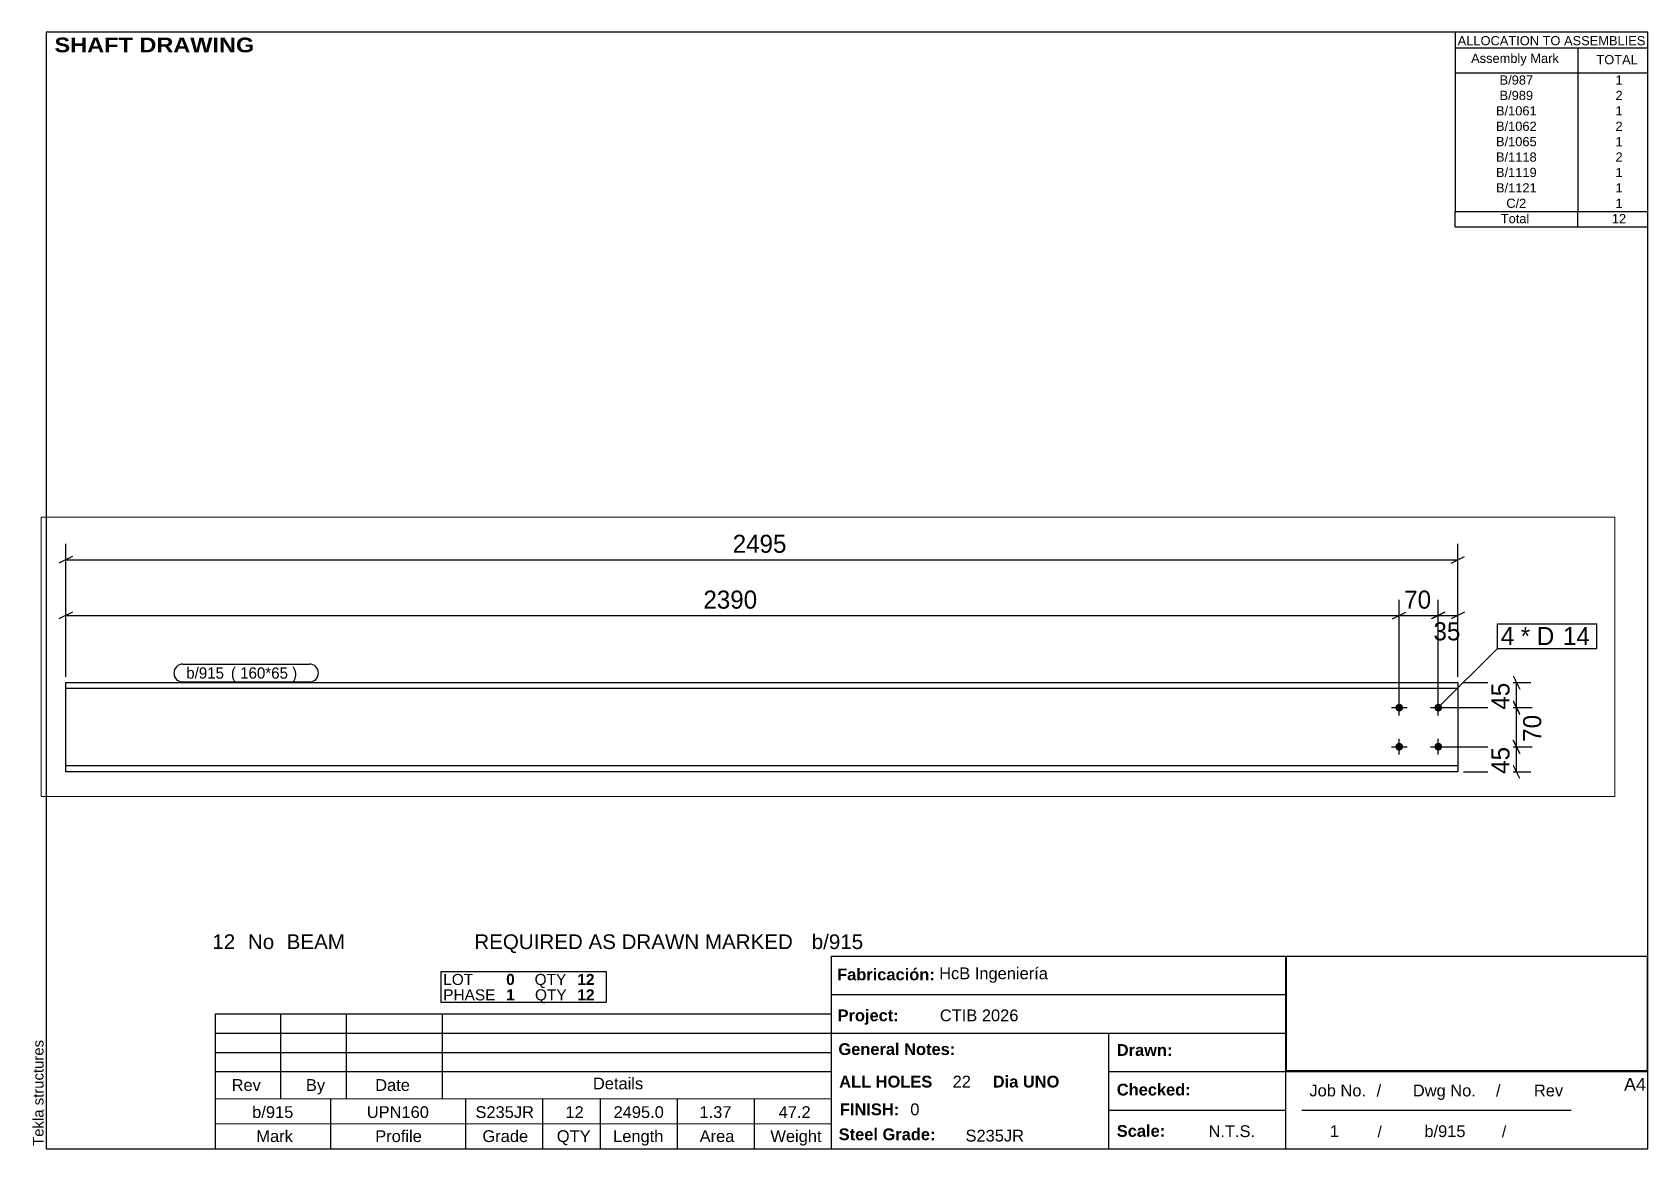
# Paper-space layout 'Layout1' of a CAD drawing. Header units: millimetres. Extents: x 2 to 292, y 5 to 205.
# The model-space entities are those that its viewports show. They can reach past a viewport. Long polylines and large blocks are cut down to what shows.
import ezdxf

# ---------------------------------------------------------------- set-up
doc = ezdxf.new("R2010")
doc.units = ezdxf.units.MM
doc.layers.add('Viewport layer', color=7, linetype='Continuous', plot=False)
doc.styles.add('Arial', font='ARIAL.TTF', dxfattribs={"height": 0.2})
doc.styles.add('Arial Black', font='ARIBLK.TTF', dxfattribs={"height": 0.2})
doc.styles.add('Arial Bold', font='ARIALBD.TTF', dxfattribs={"height": 0.2})
doc.styles.add('Comic Sans MS', font='COMIC.TTF', dxfattribs={"height": 0.2})

msp = doc.modelspace()

# ---------------------------------------------------------------- hatches: boundary and pattern name
at = {"linetype": 'Continuous'}
for points in [[(2427, 159, -1), (2441, 159, -1)], [(2497, 159, -1), (2511, 159, -1)], [(2427, 89, -1), (2441, 89, -1)], [(2497, 89, -1), (2511, 89, -1)]]:
    msp.add_hatch(color=3, dxfattribs=at).paths.add_polyline_path(points)

# ---------------------------------------------------------------- linework, layer by layer
at = {"color": 8, "linetype": 'Continuous'}
for p, q in [((44, 214), (44, 452.4)), ((56, 430), (32, 418)), ((44, 424), (2539, 424)), ((2527, 418), (2551, 430)), ((44, 214), (44, 352.4)), ((2434, 169), (2434, 352.4)), ((2504, 169), (2504, 349.6)), ((2539, 214), (2539, 349.6)), ((56, 330), (32, 318)), ((2422, 318), (2446, 330)), ((2492, 318), (2516, 330)), ((2504, 324), (2539, 324)), ((2551, 330), (2527, 318)), ((2549, 204), (2669.6, 204)), ((2638, 216), (2650, 192)), ((2514, 159), (2672.4, 159)), ((2638, 171), (2650, 147)), ((2644, 89), (2644, 159)), ((2514, 89), (2672.4, 89)), ((2650, 77), (2638, 101)), ((2549, 44), (2669.6, 44)), ((2650, 32), (2638, 56))]:
    msp.add_line(p, q, dxfattribs=at)
at = {"color": 7, "linetype": 'Continuous'}
for p, q in [((2788.4, 265.1), (2788.4, 309.1)), ((44, 44), (44, 204)), ((44, 204), (2539, 204)), ((2539, 204), (2539, 44)), ((2539, 193.5), (44, 193.5)), ((2539, 54.5), (44, 54.5)), ((2539, 44), (44, 44))]:
    msp.add_line(p, q, dxfattribs=at)
at = {"color": 3, "linetype": 'Continuous'}
for p, q in [((2420, 159), (2448, 159)), ((2434, 145), (2434, 173)), ((2490, 159), (2518, 159)), ((2504, 145), (2504, 173)), ((2420, 89), (2448, 89)), ((2434, 75), (2434, 103)), ((2490, 89), (2518, 89)), ((2504, 75), (2504, 103))]:
    msp.add_line(p, q, dxfattribs=at)

# ---------------------------------------------------------------- wipeouts: each hides what was drawn before it
at = {"color": 0}
msp.add_wipeout([(2642.1, 271.1), (2642.1, 303.1), (2616.1, 303.1), (2616.1, 271.1)], dxfattribs=at)

# ---------------------------------------------------------------- next in the draw order: wipeouts: each hides what was drawn before it
for points in [[(1350, 430), (1350, 474.8), (1233, 474.8), (1233, 430)], [(2554, 273.2), (2554, 318), (2489, 318), (2489, 273.2)], [(2642.1, 271.1), (2642.1, 303.1), (2616.1, 303.1), (2616.1, 271.1)], [(334.1, 211), (334.1, 231), (260, 231), (260, 211)], [(2694.8, 156.5), (2650, 156.5), (2650, 91.5), (2694.8, 91.5)]]:
    msp.add_wipeout(points, dxfattribs=at)

# ---------------------------------------------------------------- next in the draw order: linework, layer by layer
at = {"color": 8, "linetype": 'Continuous'}
for p, q in [((2539, 214), (2539, 452.4)), ((2504, 169), (2504, 352.4)), ((2434, 324), (2504, 324)), ((2516, 330), (2492, 318)), ((2644, 159), (2644, 204)), ((2514, 159), (2669.6, 159)), ((2650, 147), (2638, 171)), ((2514, 89), (2669.6, 89)), ((2638, 101), (2650, 77)), ((2644, 44), (2644, 89))]:
    msp.add_line(p, q, dxfattribs=at)
at = {"color": 7, "linetype": 'Continuous'}
msp.add_line((2610.1, 265.1), (2610.1, 309.1), dxfattribs=at)

# ---------------------------------------------------------------- next in the draw order: texts
at = {"color": 3, "style": 'Comic Sans MS'}
for s, p in [('2495', (1239.4, 436.4)), ('35', (2495.4, 279.6))]:
    msp.add_text(s, height=32.38, dxfattribs=at).set_placement(p)
msp.add_text('70', height=32.38, rotation=90.0002, dxfattribs=at).set_placement((2688.4, 97.9))

# ---------------------------------------------------------------- next in the draw order: wipeouts: each hides what was drawn before it
at = {"color": 0}
for points in [[(2717.9, 271.1), (2717.9, 303.1), (2651.7, 303.1), (2651.7, 271.1)], [(334.1, 211), (334.1, 231), (260, 231), (260, 211)]]:
    msp.add_wipeout(points, dxfattribs=at)

# ---------------------------------------------------------------- next in the draw order: linework, layer by layer
at = {"color": 7, "linetype": 'Continuous'}
msp.add_arc((254, 221), 16, 90, 270, dxfattribs=at)

# ---------------------------------------------------------------- next in the draw order: wipeouts: each hides what was drawn before it
at = {"color": 0}
for points in [[(2501.5, 330), (2501.5, 374.8), (2436.5, 374.8), (2436.5, 330)], [(2717.9, 271.1), (2717.9, 303.1), (2651.7, 303.1), (2651.7, 271.1)], [(474.9, 211), (474.9, 231), (340.1, 231), (340.1, 211)], [(2638, 214), (2593.2, 214), (2593.2, 149), (2638, 149)], [(2638, 99), (2593.2, 99), (2593.2, 34), (2638, 34)]]:
    msp.add_wipeout(points, dxfattribs=at)

# ---------------------------------------------------------------- next in the draw order: linework, layer by layer
at = {"color": 8, "linetype": 'Continuous'}
for p, q in [((2434, 169), (2434, 352.4)), ((44, 324), (2434, 324)), ((2422, 318), (2446, 330))]:
    msp.add_line(p, q, dxfattribs=at)
at = {"color": 7, "linetype": 'Continuous'}
msp.add_line((2504, 159), (2610.1, 265.1), dxfattribs=at)

# ---------------------------------------------------------------- next in the draw order: texts
at = {"color": 3, "style": 'Comic Sans MS'}
for s, height, p in [('70', 32.38, (2442.9, 336.4)), ('4', 32.4, (2616.1, 271.1)), ('* D', 32.38, (2651.7, 271.1))]:
    msp.add_text(s, height=height, dxfattribs=at).set_placement(p)
for p in [(2631.6, 155.4), (2631.6, 40.4)]:
    msp.add_text('45', height=32.38, rotation=90.0002, dxfattribs=at).set_placement(p)

# ---------------------------------------------------------------- next in the draw order: wipeouts: each hides what was drawn before it
at = {"color": 0}
for points in [[(2772.8, 271.1), (2772.8, 303.1), (2727.5, 303.1), (2727.5, 271.1)], [(474.9, 211), (474.9, 231), (340.1, 231), (340.1, 211)]]:
    msp.add_wipeout(points, dxfattribs=at)

# ---------------------------------------------------------------- next in the draw order: linework, layer by layer
at = {"color": 7, "linetype": 'Continuous'}
for p, q in [((254, 237), (480.9, 237)), ((254, 205), (480.9, 205))]:
    msp.add_line(p, q, dxfattribs=at)
msp.add_arc((480.9, 221), 16, 270, 90, dxfattribs=at)

# ---------------------------------------------------------------- next in the draw order: texts
at = {"color": 3, "style": 'Comic Sans MS'}
for s, height, p in [('b/915', 20.23, (260, 211)), ('(\xa0160*65\xa0) ', 20.234, (340.1, 211))]:
    msp.add_text(s, height=height, dxfattribs=at).set_placement(p)

# ---------------------------------------------------------------- next in the draw order: wipeouts: each hides what was drawn before it
at = {"color": 0}
for points in [[(1297.5, 330), (1297.5, 374.8), (1180.5, 374.8), (1180.5, 330)], [(2772.8, 271.1), (2772.8, 303.1), (2727.5, 303.1), (2727.5, 271.1)]]:
    msp.add_wipeout(points, dxfattribs=at)

# ---------------------------------------------------------------- next in the draw order: linework, layer by layer
at = {"color": 7, "linetype": 'Continuous'}
for p, q in [((2610.1, 309.1), (2788.4, 309.1)), ((2610.1, 265.1), (2788.4, 265.1))]:
    msp.add_line(p, q, dxfattribs=at)

# ---------------------------------------------------------------- next in the draw order: texts
at = {"color": 3, "style": 'Comic Sans MS'}
for s, p in [('2390', (1186.9, 336.4)), ('14', (2727.5, 271.1))]:
    msp.add_text(s, height=32.38, dxfattribs=at).set_placement(p)

psp = doc.layouts.get("Layout1")

# ---------------------------------------------------------------- linework, layer by layer
at = {"color": 5, "linetype": 'Continuous'}
for p, q in [((292, 205), (5, 205)), ((5, 205), (5, 5)), ((292, 5), (292, 205)), ((5, 5), (292, 5))]:
    psp.add_line(p, q, dxfattribs=at)
at = {"color": 7, "linetype": 'Continuous'}
for p, q in [((257.51, 205), (257.51, 197.75)), ((257.57, 202.24), (292, 202.24)), ((279.49, 202.24), (279.49, 197.75)), ((257.51, 197.75), (257.51, 195)), ((257.57, 197.75), (292, 197.75)), ((279.49, 197.75), (279.49, 195)), ((257.51, 195), (257.51, 192.24)), ((279.49, 195), (279.49, 192.24)), ((257.51, 192.24), (257.51, 189.47)), ((279.49, 192.24), (279.49, 189.47)), ((257.51, 189.47), (257.51, 186.72)), ((279.49, 189.47), (279.49, 186.72)), ((257.51, 186.72), (257.51, 183.96)), ((279.49, 186.72), (279.49, 183.96)), ((257.51, 183.96), (257.51, 181.19)), ((279.49, 183.96), (279.49, 181.19)), ((257.51, 181.19), (257.51, 178.44)), ((279.49, 181.19), (279.49, 178.44)), ((257.51, 178.44), (257.51, 175.68)), ((279.49, 178.44), (279.49, 175.68)), ((257.51, 175.68), (257.51, 172.91)), ((279.49, 175.68), (279.49, 172.91)), ((257.51, 170.15), (257.51, 172.91)), ((257.54, 172.91), (292, 172.91)), ((279.49, 170.15), (279.49, 172.91)), ((257.51, 170.15), (292, 170.15)), ((145.72, 5), (145.72, 39.5)), ((145.75, 39.5), (292, 39.5)), ((227.14, 5), (227.14, 39.5)), ((75.68, 36.74), (105.35, 36.74)), ((75.68, 36.74), (75.68, 33.98)), ((105.35, 36.74), (105.35, 33.98)), ((75.68, 33.98), (75.68, 31.22)), ((105.35, 33.98), (105.35, 31.22)), ((145.72, 32.6), (227.14, 32.6)), ((35.31, 13.97), (35.31, 29.15)), ((35.31, 29.15), (145.71, 29.15)), ((47.04, 13.97), (47.04, 29.15)), ((58.77, 13.97), (58.77, 29.15)), ((75.68, 31.22), (105.35, 31.22)), ((76.02, 13.97), (76.02, 29.15)), ((145.71, 13.97), (145.71, 29.15)), ((35.31, 25.7), (145.71, 25.7)), ((145.72, 25.7), (227.14, 25.7)), ((195.4, 5), (195.4, 25.7)), ((35.31, 22.25), (145.71, 22.25)), ((35.31, 18.8), (145.71, 18.8)), ((195.4, 18.8), (292, 18.8)), ((35.31, 13.96), (145.71, 13.97)), ((35.31, 9.49), (35.31, 13.96)), ((56.01, 9.49), (56.01, 13.97)), ((80.16, 9.49), (80.16, 13.97)), ((93.96, 9.49), (93.96, 13.97)), ((104.31, 9.49), (104.31, 13.97)), ((118.11, 9.49), (118.11, 13.97)), ((131.91, 9.49), (131.91, 13.97)), ((195.4, 11.9), (227.14, 11.9)), ((229.99, 11.92), (278.29, 11.92)), ((35.31, 9.48), (145.72, 9.49)), ((35.31, 5), (35.31, 9.48)), ((56.01, 5), (56.01, 9.48)), ((80.16, 5), (80.16, 9.48)), ((93.96, 5), (93.96, 9.48)), ((104.31, 5), (104.31, 9.48)), ((118.11, 5), (118.11, 9.48)), ((131.91, 5), (131.91, 9.48))]:
    psp.add_line(p, q, dxfattribs=at)
at = {"color": 2, "linetype": 'Continuous'}
for p, q in [((227.28, 39.46), (291.86, 39.46)), ((227.29, 19.02), (227.29, 39.46)), ((291.96, 19.03), (291.96, 39.47)), ((227.28, 19.03), (291.86, 19.03))]:
    psp.add_line(p, q, dxfattribs=at)

# ---------------------------------------------------------------- texts
at = {"color": 7}
for s, height, style, p in [(' SHAFT DRAWING', 2.6342, 'Arial Black', (5.3, 201.42)), ('ALLOCATION TO ASSEMBLIES', 1.6475, 'Arial', (257.95, 202.68)), ('Assembly Mark', 1.6475, 'Arial', (260.35, 199.52)), ('TOTAL', 1.648, 'Arial', (282.81, 199.28)), ('12', 2.636, 'Arial', (34.75, 40.76)), ('REQUIRED AS DRAWN MARKED', 2.636, 'Arial', (81.71, 40.76)), ('b/915', 2.636, 'Arial', (142.18, 40.76)), ('No', 2.636, 'Arial', (41.13, 40.76)), ('BEAM', 2.636, 'Arial', (48.08, 40.76)), ('b/915', 2.109, 'Arial', (41.89, 10.5)), ('UPN160', 2.109, 'Arial', (62.43, 10.5)), ('S235JR', 2.109, 'Arial', (81.91, 10.5)), ('12', 2.109, 'Arial', (98.04, 10.5)), ('2495.0', 2.109, 'Arial', (106.66, 10.5)), ('1.37', 2.109, 'Arial', (122.06, 10.5)), ('47.2', 2.109, 'Arial', (136.25, 10.5)), ('FINISH:', 2.107, 'Arial Bold', (147.22, 11)), ('0', 2.11, 'Arial', (159.84, 11))]:
    psp.add_text(s, height=height, dxfattribs=dict(at, style=style)).set_placement(p)
at = {"color": 7, "linetype": 'Continuous'}
for s, height, style, p in [('B/987', 1.648, 'Arial', (265.45, 195.63)), ('1', 1.65, 'Arial', (286.23, 195.63)), ('B/989', 1.648, 'Arial', (265.45, 192.87)), ('2', 1.65, 'Arial', (286.23, 192.87)), ('B/1061', 1.648, 'Arial', (264.81, 190.11)), ('1', 1.65, 'Arial', (286.23, 190.11)), ('B/1062', 1.648, 'Arial', (264.81, 187.35)), ('2', 1.65, 'Arial', (286.23, 187.35)), ('B/1065', 1.648, 'Arial', (264.81, 184.59)), ('1', 1.65, 'Arial', (286.23, 184.59)), ('B/1118', 1.648, 'Arial', (264.81, 181.83)), ('2', 1.65, 'Arial', (286.23, 181.83)), ('B/1119', 1.648, 'Arial', (264.81, 179.07)), ('1', 1.65, 'Arial', (286.23, 179.07)), ('B/1121', 1.648, 'Arial', (264.81, 176.31)), ('1', 1.65, 'Arial', (286.23, 176.31)), ('C/2', 1.648, 'Arial', (266.66, 173.55)), ('1', 1.65, 'Arial', (286.23, 173.55)), ('Total', 1.648, 'Arial', (265.67, 170.8)), ('12', 1.648, 'Arial', (285.57, 170.8)), ('LOT', 1.977, 'Arial', (76.13, 34.33)), ('0', 1.98, 'Arial Bold', (87.41, 34.33)), ('QTY', 1.977, 'Arial', (92.51, 34.33)), ('12', 1.976, 'Arial Bold', (100.18, 34.33)), ('Fabricación:', 2.1074, 'Arial Bold', (146.73, 35.16)), ('HcB Ingeniería', 2.1088, 'Arial', (165.02, 35.36)), ('PHASE', 1.977, 'Arial', (76.13, 31.57)), ('1', 1.98, 'Arial Bold', (87.41, 31.57)), ('QTY', 1.977, 'Arial', (92.58, 31.57)), ('12', 1.976, 'Arial Bold', (100.18, 31.57)), ('Project:', 2.107, 'Arial Bold', (146.81, 27.83)), ('CTIB 2026', 2.109, 'Arial', (165.14, 27.83)), ('General Notes:', 2.1074, 'Arial Bold', (146.96, 21.78)), ('Drawn:', 2.107, 'Arial Bold', (196.85, 21.62)), ('Rev', 2.109, 'Arial', (38.21, 15.35)), ('By', 2.109, 'Arial', (51.53, 15.35)), ('Date', 2.109, 'Arial', (63.94, 15.35)), ('Details', 2.109, 'Arial', (102.96, 15.63)), ('ALL HOLES', 2.107, 'Arial Bold', (147.1, 15.96)), ('22', 2.109, 'Arial', (167.43, 15.96)), ('Dia UNO', 2.107, 'Arial Bold', (174.62, 15.96)), ('A4', 2.307, 'Arial', (287.76, 15.38)), ('Checked:', 2.107, 'Arial Bold', (196.85, 14.53)), ('Job No.', 2.109, 'Arial', (231.37, 14.37)), ('/', 2.11, 'Arial', (243.42, 14.37)), ('Dwg No.', 2.109, 'Arial', (249.91, 14.37)), ('/', 2.11, 'Arial', (264.81, 14.37)), ('Rev', 2.109, 'Arial', (271.61, 14.37)), ('Steel Grade:', 2.1074, 'Arial Bold', (147.01, 6.52)), ('Scale:', 2.107, 'Arial Bold', (196.85, 7.13)), ('N.T.S.', 2.109, 'Arial', (213.29, 7.08)), ('1', 2.11, 'Arial', (235.04, 7.08)), ('/', 1.98, 'Arial', (243.58, 7.08)), ('b/915', 2.109, 'Arial', (251.98, 7.08)), ('/', 1.98, 'Arial', (265.88, 7.08)), ('Mark', 2.109, 'Arial', (42.64, 6.19)), ('Profile', 2.109, 'Arial', (63.95, 6.19)), ('Grade', 2.109, 'Arial', (83.16, 6.19)), ('QTY', 2.109, 'Arial', (96.49, 6.19)), ('Length', 2.109, 'Arial', (106.58, 6.19)), ('Area', 2.109, 'Arial', (122.09, 6.19)), ('Weight', 2.109, 'Arial', (134.77, 6.19)), ('S235JR', 2.109, 'Arial', (169.74, 6.28))]:
    psp.add_text(s, height=height, dxfattribs=dict(at, style=style)).set_placement(p)
at = {"color": 174, "linetype": 'Continuous', "style": 'Arial'}
psp.add_text('Tekla structures', height=1.9102, rotation=90, dxfattribs=at).set_placement((4.5, 5.5))

# ---------------------------------------------------------------- viewports
at = {"layer": 'Viewport layer', "view_target_point": (1410.2, 250.2)}
psp.add_viewport(center=(145.09, 93.13), size=(282.04, 50.04), view_center_point=(0, 0), view_height=500.4, dxfattribs=at)

doc.saveas('drawing.dxf')
